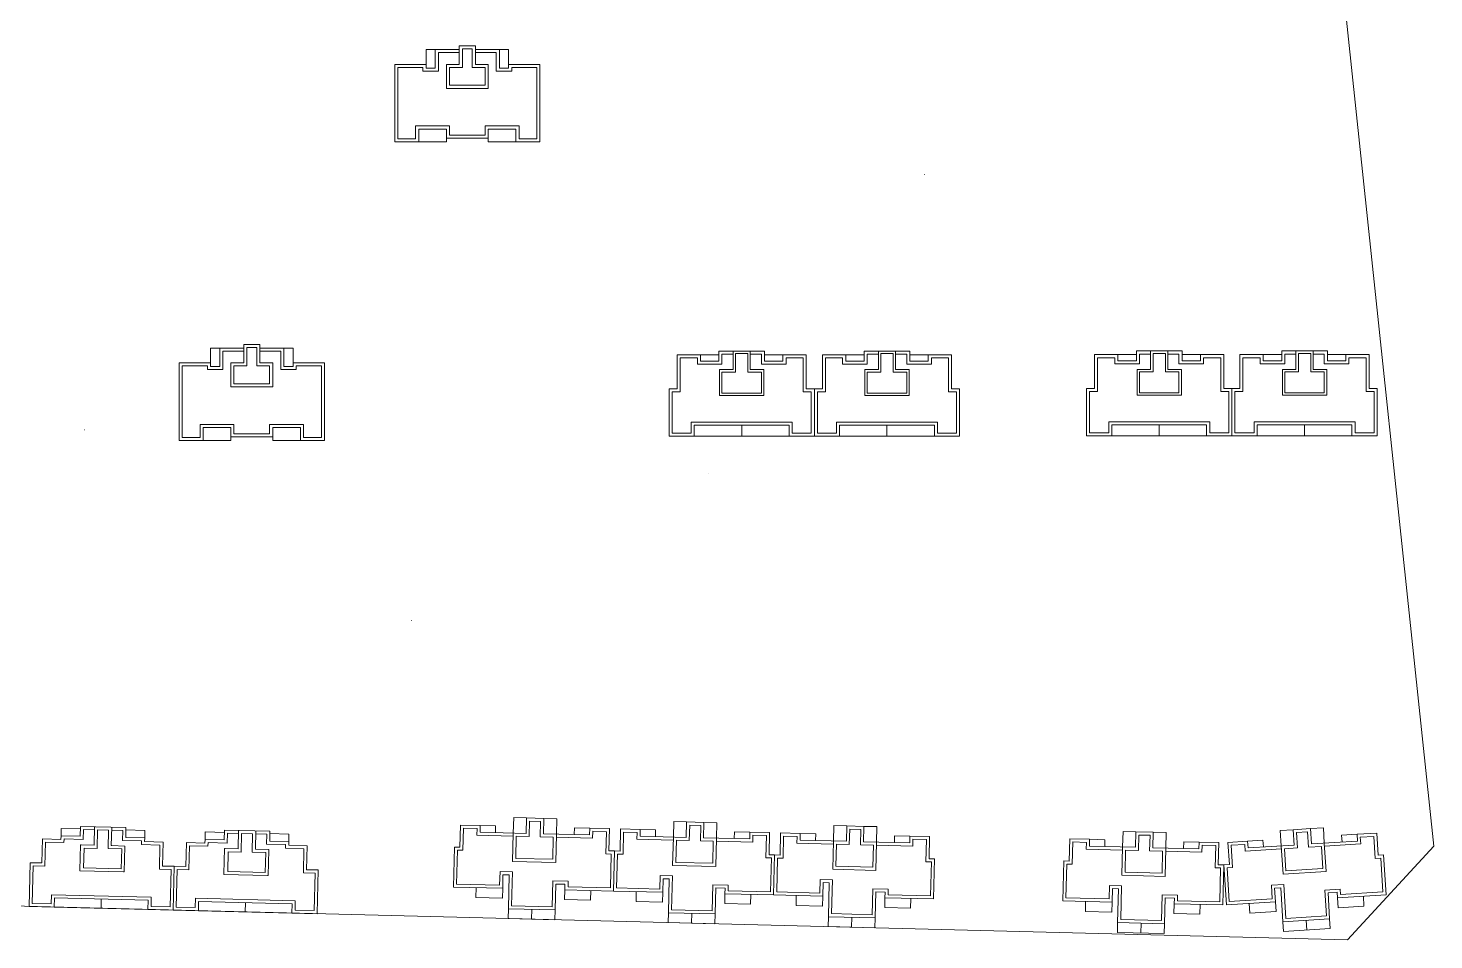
# Model space of a CAD drawing. Extents: x 208319 to 271319, y 1003 to 45500.
# Drawn here: x 214805 to 217545, y 3998 to 5774 of the extents above; entities that cross this region are included whole.
import ezdxf

# ---------------------------------------------------------------- set-up
doc = ezdxf.new("R2010")
doc.units = 0
doc.header["$LTSCALE"] = 1000
doc.header["$MEASUREMENT"] = 0
doc.layers.add('140', color=2, linetype='Continuous', lineweight=5)
doc.layers.add('DingDianTu', color=5, linetype='Continuous', lineweight=0)

# ---------------------------------------------------------------- blocks, each defined once
blk = doc.blocks.new('dafasfd')
at = {"layer": 'DingDianTu', "color": 7, "const_width": 100}
blk.add_lwpolyline([(36368038, 16363912), (36368954, 16361479), (36372042, 16362641), (36374261, 16356745), (36369114, 16354807), (36369537, 16353684), (36361113, 16350514), (36359352, 16355194), (36360288, 16355546), (36359830, 16356763), (36358894, 16356410), (36357556, 16359967)], close=True, dxfattribs=at)
for points in [[(36363546, 16362221), (36362876, 16363999), (36359039, 16362555), (36359708, 16360777)], [(36371734, 16355794), (36372686, 16353267), (36369878, 16352210), (36369350, 16353614)]]:
    blk.add_lwpolyline(points, dxfattribs=at)
at = {"layer": 'DingDianTu', "color": 7}
for points in [[(36369878, 16352210), (36361642, 16349110), (36361113, 16350514)], [(36368038, 16363912), (36371127, 16365074), (36372042, 16362641)]]:
    blk.add_lwpolyline(points, dxfattribs=at)
blk = doc.blocks.new('*E47')
at = {"layer": 'DingDianTu', "color": 7, "xscale": 0.001000002024510444, "yscale": 0.001000000163912773, "zscale": 0.001, "rotation": 339.3761177849276}
blk.add_blockref('dafasfd', (22613, -20413), dxfattribs=at)
blk = doc.blocks.new('*E46')
at = {"layer": 'DingDianTu', "color": 7, "xscale": 0.001000002024510444, "yscale": 0.001000000163912773, "zscale": 0.001, "rotation": 339.3761177849276}
blk.add_blockref('dafasfd', (22613, -20413), dxfattribs=at)
blk = doc.blocks.new('*E45')
at = {"layer": 'DingDianTu', "color": 7, "xscale": 0.001000002024510444, "yscale": 0.001000000163912773, "zscale": 0.001, "rotation": 339.3761177849276}
blk.add_blockref('dafasfd', (22613, -20413), dxfattribs=at)
blk = doc.blocks.new('*E44')
at = {"layer": 'DingDianTu', "color": 7, "xscale": 0.001000002024510444, "yscale": 0.001000000163912773, "zscale": 0.001, "rotation": 339.3761177849276}
blk.add_blockref('dafasfd', (22613, -20413), dxfattribs=at)

msp = doc.modelspace()

# ---------------------------------------------------------------- linework, layer by layer
at = {"layer": '140', "color": 7}
for p, q in [((217544.8, 4180.3), (217234.8, 7105.6)), ((215580.9, 5731.9), (215598.9, 5731.9)), ((215580.9, 5703.1), (215580.9, 5731.9)), ((215598.9, 5731.9), (215598.9, 5695.9)), ((215645.7, 5731.9), (215598.9, 5731.9)), ((215604.9, 5725.9), (215604.9, 5689.9)), ((215645.7, 5725.9), (215604.9, 5725.9)), ((215645.7, 5739.1), (215645.7, 5731.9)), ((215676.9, 5739.1), (215645.7, 5739.1)), ((215645.7, 5731.9), (215645.7, 5703.1)), ((215651.7, 5733.1), (215651.7, 5731.9)), ((215670.9, 5733.1), (215651.7, 5733.1)), ((215651.7, 5731.9), (215651.7, 5697.1)), ((215670.9, 5697.1), (215670.9, 5733.1)), ((215676.9, 5731.9), (215676.9, 5739.1)), ((215676.9, 5703.1), (215676.9, 5739.1)), ((215723.7, 5731.9), (215676.9, 5731.9)), ((215717.7, 5725.9), (215676.9, 5725.9)), ((215717.7, 5689.9), (215717.7, 5725.9)), ((215741.7, 5731.9), (215723.7, 5731.9)), ((215723.7, 5695.9), (215723.7, 5731.9)), ((215741.7, 5703.1), (215741.7, 5731.9)), ((215519.7, 5703.1), (215519.7, 5551.9)), ((215559.3, 5703.1), (215519.7, 5703.1)), ((215580.9, 5703.1), (215559.3, 5703.1)), ((215580.9, 5695.9), (215580.9, 5703.1)), ((215620.5, 5703.1), (215620.5, 5656.3)), ((215645.7, 5703.1), (215620.5, 5703.1)), ((215702.1, 5703.1), (215676.9, 5703.1)), ((215702.1, 5656.3), (215702.1, 5703.1)), ((215741.7, 5703.1), (215741.7, 5695.9)), ((215763.3, 5703.1), (215741.7, 5703.1)), ((215802.9, 5703.1), (215763.3, 5703.1)), ((215802.9, 5551.9), (215802.9, 5703.1)), ((215525.7, 5697.1), (215525.7, 5557.9)), ((215559.3, 5697.1), (215525.7, 5697.1)), ((215574.9, 5697.1), (215559.3, 5697.1)), ((215574.9, 5689.9), (215574.9, 5697.1)), ((215604.9, 5689.9), (215574.9, 5689.9)), ((215598.9, 5695.9), (215580.9, 5695.9)), ((215626.5, 5697.1), (215626.5, 5662.3)), ((215651.7, 5697.1), (215626.5, 5697.1)), ((215696.1, 5697.1), (215670.9, 5697.1)), ((215696.1, 5662.3), (215696.1, 5697.1)), ((215747.7, 5689.9), (215717.7, 5689.9)), ((215741.7, 5695.9), (215723.7, 5695.9)), ((215747.7, 5697.1), (215747.7, 5689.9)), ((215763.3, 5697.1), (215747.7, 5697.1)), ((215796.9, 5697.1), (215763.3, 5697.1)), ((215796.9, 5557.9), (215796.9, 5697.1)), ((215620.5, 5656.3), (215702.1, 5656.3)), ((215626.5, 5662.3), (215696.1, 5662.3)), ((215560.5, 5583.1), (215626.5, 5583.1)), ((215560.5, 5557.9), (215560.5, 5583.1)), ((215566.5, 5577.1), (215620.5, 5577.1)), ((215566.5, 5551.9), (215566.5, 5577.1)), ((215620.5, 5577.1), (215620.5, 5559.1)), ((215626.5, 5583.1), (215626.5, 5565.1)), ((215626.5, 5565.1), (215661.3, 5565.1)), ((215661.3, 5565.1), (215696.1, 5565.1)), ((215696.1, 5583.1), (215762.1, 5583.1)), ((215696.1, 5565.1), (215696.1, 5583.1)), ((215702.1, 5577.1), (215756.1, 5577.1)), ((215702.1, 5559.1), (215702.1, 5577.1)), ((215756.1, 5577.1), (215756.1, 5551.9)), ((215762.1, 5583.1), (215762.1, 5557.9)), ((215519.7, 5551.9), (215566.5, 5551.9)), ((215525.7, 5557.9), (215560.5, 5557.9)), ((215566.5, 5551.9), (215620.5, 5551.9)), ((215620.5, 5551.9), (215620.5, 5559.1)), ((215620.5, 5559.1), (215661.3, 5559.1)), ((215661.3, 5559.1), (215702.1, 5559.1)), ((215702.1, 5551.9), (215702.1, 5559.1)), ((215756.1, 5551.9), (215702.1, 5551.9)), ((215756.1, 5551.9), (215802.9, 5551.9)), ((215762.1, 5557.9), (215796.9, 5557.9)), ((215160.9, 5150.4), (215178.9, 5150.4)), ((215160.9, 5121.6), (215160.9, 5150.4)), ((215178.9, 5150.4), (215178.9, 5114.4)), ((215225.7, 5150.4), (215178.9, 5150.4)), ((215225.7, 5157.6), (215225.7, 5150.4)), ((215256.9, 5157.6), (215225.7, 5157.6)), ((215225.7, 5150.4), (215225.7, 5121.6)), ((215231.7, 5151.6), (215231.7, 5150.4)), ((215250.9, 5151.6), (215231.7, 5151.6)), ((215231.7, 5150.4), (215231.7, 5115.6)), ((215250.9, 5115.6), (215250.9, 5151.6)), ((215256.9, 5150.4), (215256.9, 5157.6)), ((215256.9, 5121.6), (215256.9, 5157.6)), ((215303.7, 5150.4), (215256.9, 5150.4)), ((215321.7, 5150.4), (215303.7, 5150.4)), ((215303.7, 5114.4), (215303.7, 5150.4)), ((215321.7, 5121.6), (215321.7, 5150.4)), ((215184.9, 5144.4), (215184.9, 5108.4)), ((215225.7, 5144.4), (215184.9, 5144.4)), ((215297.7, 5144.4), (215256.9, 5144.4)), ((215297.7, 5108.4), (215297.7, 5144.4)), ((216069.9, 5137.2), (216115.5, 5137.2)), ((216069.9, 5071.2), (216069.9, 5137.2)), ((216075.9, 5131.2), (216109.5, 5131.2)), ((216075.9, 5065.2), (216075.9, 5131.2)), ((216109.5, 5131.2), (216109.5, 5119.2)), ((216113.1, 5137.2), (216115.5, 5137.2)), ((216115.5, 5137.2), (216151.5, 5137.2)), ((216115.5, 5137.2), (216115.5, 5125.2)), ((216115.5, 5125.2), (216151.5, 5125.2)), ((216151.5, 5144.4), (216240.3, 5144.4)), ((216151.5, 5125.2), (216151.5, 5144.4)), ((216157.5, 5138.4), (216179.1, 5138.4)), ((216157.5, 5119.2), (216157.5, 5138.4)), ((216179.1, 5144.4), (216179.1, 5108.4)), ((216207.9, 5139.6), (216183.9, 5139.6)), ((216183.9, 5139.6), (216183.9, 5103.6)), ((216207.9, 5103.6), (216207.9, 5139.6)), ((216212.7, 5108.4), (216212.7, 5144.4)), ((216212.7, 5138.4), (216234.3, 5138.4)), ((216234.3, 5138.4), (216234.3, 5119.2)), ((216240.3, 5144.4), (216240.3, 5125.2)), ((216276.3, 5137.2), (216240.3, 5137.2)), ((216240.3, 5125.2), (216276.3, 5125.2)), ((216276.3, 5137.2), (216321.9, 5137.2)), ((216276.3, 5125.2), (216276.3, 5137.2)), ((216282.3, 5131.2), (216315.9, 5131.2)), ((216282.3, 5119.2), (216282.3, 5131.2)), ((216315.9, 5131.2), (216315.9, 5065.2)), ((216321.9, 5137.2), (216321.9, 5071.2)), ((216353.1, 5137.2), (216398.7, 5137.2)), ((216353.1, 5071.2), (216353.1, 5137.2)), ((216359.1, 5131.2), (216392.7, 5131.2)), ((216359.1, 5065.2), (216359.1, 5131.2)), ((216392.7, 5131.2), (216392.7, 5119.2)), ((216396.3, 5137.2), (216398.7, 5137.2)), ((216398.7, 5137.2), (216434.7, 5137.2)), ((216398.7, 5137.2), (216398.7, 5125.2)), ((216398.7, 5125.2), (216434.7, 5125.2)), ((216434.7, 5144.4), (216523.5, 5144.4)), ((216434.7, 5125.2), (216434.7, 5144.4)), ((216440.7, 5138.4), (216462.3, 5138.4)), ((216440.7, 5119.2), (216440.7, 5138.4)), ((216462.3, 5144.4), (216462.3, 5108.4)), ((216491.1, 5139.6), (216467.1, 5139.6)), ((216467.1, 5139.6), (216467.1, 5103.6)), ((216491.1, 5103.6), (216491.1, 5139.6)), ((216495.9, 5108.4), (216495.9, 5144.4)), ((216495.9, 5138.4), (216517.5, 5138.4)), ((216517.5, 5138.4), (216517.5, 5119.2)), ((216523.5, 5144.4), (216523.5, 5125.2)), ((216559.5, 5137.2), (216523.5, 5137.2)), ((216523.5, 5125.2), (216559.5, 5125.2)), ((216559.5, 5137.2), (216605.1, 5137.2)), ((216559.5, 5125.2), (216559.5, 5137.2)), ((216565.5, 5131.2), (216599.1, 5131.2)), ((216565.5, 5119.2), (216565.5, 5131.2)), ((216599.1, 5131.2), (216599.1, 5065.2)), ((216605.1, 5137.2), (216605.1, 5071.2)), ((216883.6, 5137.6), (216929.2, 5137.6)), ((216883.6, 5071.6), (216883.6, 5137.6)), ((216889.6, 5131.6), (216923.2, 5131.6)), ((216889.6, 5065.6), (216889.6, 5131.6)), ((216923.2, 5131.6), (216923.2, 5119.6)), ((216926.8, 5137.6), (216929.2, 5137.6)), ((216929.2, 5137.6), (216965.2, 5137.6)), ((216929.2, 5137.6), (216929.2, 5125.6)), ((216929.2, 5125.6), (216965.2, 5125.6)), ((216965.2, 5144.8), (217054, 5144.8)), ((216965.2, 5125.6), (216965.2, 5144.8)), ((216971.2, 5138.8), (216992.8, 5138.8)), ((216971.2, 5119.6), (216971.2, 5138.8)), ((216992.8, 5144.8), (216992.8, 5108.8)), ((217021.6, 5140), (216997.6, 5140)), ((216997.6, 5140), (216997.6, 5104)), ((217021.6, 5104), (217021.6, 5140)), ((217026.4, 5108.8), (217026.4, 5144.8)), ((217026.4, 5138.8), (217048, 5138.8)), ((217048, 5138.8), (217048, 5119.6)), ((217054, 5144.8), (217054, 5125.6)), ((217090, 5137.6), (217054, 5137.6)), ((217054, 5125.6), (217090, 5125.6)), ((217090, 5137.6), (217135.6, 5137.6)), ((217090, 5125.6), (217090, 5137.6)), ((217096, 5131.6), (217129.6, 5131.6)), ((217096, 5119.6), (217096, 5131.6)), ((217129.6, 5131.6), (217129.6, 5065.6)), ((217135.6, 5137.6), (217135.6, 5071.6)), ((217166.8, 5137.6), (217212.4, 5137.6)), ((217166.8, 5071.6), (217166.8, 5137.6)), ((217172.8, 5131.6), (217206.4, 5131.6)), ((217172.8, 5065.6), (217172.8, 5131.6)), ((217206.4, 5131.6), (217206.4, 5119.6)), ((217210, 5137.6), (217212.4, 5137.6)), ((217212.4, 5137.6), (217248.4, 5137.6)), ((217212.4, 5137.6), (217212.4, 5125.6)), ((217212.4, 5125.6), (217248.4, 5125.6)), ((217248.4, 5144.8), (217337.2, 5144.8)), ((217248.4, 5125.6), (217248.4, 5144.8)), ((217254.4, 5138.8), (217276, 5138.8)), ((217254.4, 5119.6), (217254.4, 5138.8)), ((217276, 5144.8), (217276, 5108.8)), ((217304.8, 5140), (217280.8, 5140)), ((217280.8, 5140), (217280.8, 5104)), ((217304.8, 5104), (217304.8, 5140)), ((217309.6, 5108.8), (217309.6, 5144.8)), ((217309.6, 5138.8), (217331.2, 5138.8)), ((217331.2, 5138.8), (217331.2, 5119.6)), ((217337.2, 5144.8), (217337.2, 5125.6)), ((217373.2, 5137.6), (217337.2, 5137.6)), ((217337.2, 5125.6), (217373.2, 5125.6)), ((217373.2, 5137.6), (217418.8, 5137.6)), ((217373.2, 5125.6), (217373.2, 5137.6)), ((217379.2, 5131.6), (217412.8, 5131.6)), ((217379.2, 5119.6), (217379.2, 5131.6)), ((217412.8, 5131.6), (217412.8, 5065.6)), ((217418.8, 5137.6), (217418.8, 5071.6)), ((215099.7, 5121.6), (215099.7, 4970.4)), ((215139.3, 5121.6), (215099.7, 5121.6)), ((215105.7, 5115.6), (215105.7, 4976.4)), ((215139.3, 5115.6), (215105.7, 5115.6)), ((215160.9, 5121.6), (215139.3, 5121.6)), ((215154.9, 5115.6), (215139.3, 5115.6)), ((215154.9, 5108.4), (215154.9, 5115.6)), ((215184.9, 5108.4), (215154.9, 5108.4)), ((215160.9, 5114.4), (215160.9, 5121.6)), ((215178.9, 5114.4), (215160.9, 5114.4)), ((215200.5, 5121.6), (215200.5, 5074.8)), ((215225.7, 5121.6), (215200.5, 5121.6)), ((215206.5, 5115.6), (215206.5, 5080.8)), ((215231.7, 5115.6), (215206.5, 5115.6)), ((215276.1, 5115.6), (215250.9, 5115.6)), ((215282.1, 5121.6), (215256.9, 5121.6)), ((215276.1, 5080.8), (215276.1, 5115.6)), ((215282.1, 5074.8), (215282.1, 5121.6)), ((215327.7, 5108.4), (215297.7, 5108.4)), ((215321.7, 5114.4), (215303.7, 5114.4)), ((215321.7, 5121.6), (215321.7, 5114.4)), ((215343.3, 5121.6), (215321.7, 5121.6)), ((215327.7, 5115.6), (215327.7, 5108.4)), ((215343.3, 5115.6), (215327.7, 5115.6)), ((215382.9, 5121.6), (215343.3, 5121.6)), ((215376.9, 5115.6), (215343.3, 5115.6)), ((215376.9, 4976.4), (215376.9, 5115.6)), ((215382.9, 4970.4), (215382.9, 5121.6)), ((216109.5, 5119.2), (216157.5, 5119.2)), ((216152.7, 5108.4), (216152.7, 5058)), ((216179.1, 5108.4), (216152.7, 5108.4)), ((216157.5, 5103.6), (216157.5, 5062.8)), ((216183.9, 5103.6), (216157.5, 5103.6)), ((216234.3, 5103.6), (216207.9, 5103.6)), ((216239.1, 5108.4), (216212.7, 5108.4)), ((216234.3, 5119.2), (216282.3, 5119.2)), ((216234.3, 5062.8), (216234.3, 5103.6)), ((216239.1, 5058), (216239.1, 5108.4)), ((216392.7, 5119.2), (216440.7, 5119.2)), ((216435.9, 5108.4), (216435.9, 5058)), ((216462.3, 5108.4), (216435.9, 5108.4)), ((216440.7, 5103.6), (216440.7, 5062.8)), ((216467.1, 5103.6), (216440.7, 5103.6)), ((216517.5, 5103.6), (216491.1, 5103.6)), ((216522.3, 5108.4), (216495.9, 5108.4)), ((216517.5, 5119.2), (216565.5, 5119.2)), ((216517.5, 5062.8), (216517.5, 5103.6)), ((216522.3, 5058), (216522.3, 5108.4)), ((216923.2, 5119.6), (216971.2, 5119.6)), ((216966.4, 5108.8), (216966.4, 5058.4)), ((216992.8, 5108.8), (216966.4, 5108.8)), ((216971.2, 5104), (216971.2, 5063.2)), ((216997.6, 5104), (216971.2, 5104)), ((217048, 5104), (217021.6, 5104)), ((217052.8, 5108.8), (217026.4, 5108.8)), ((217048, 5119.6), (217096, 5119.6)), ((217048, 5063.2), (217048, 5104)), ((217052.8, 5058.4), (217052.8, 5108.8)), ((217206.4, 5119.6), (217254.4, 5119.6)), ((217249.6, 5108.8), (217249.6, 5058.4)), ((217276, 5108.8), (217249.6, 5108.8)), ((217254.4, 5104), (217254.4, 5063.2)), ((217280.8, 5104), (217254.4, 5104)), ((217331.2, 5104), (217304.8, 5104)), ((217336, 5108.8), (217309.6, 5108.8)), ((217331.2, 5119.6), (217379.2, 5119.6)), ((217331.2, 5063.2), (217331.2, 5104)), ((217336, 5058.4), (217336, 5108.8)), ((215200.5, 5074.8), (215282.1, 5074.8)), ((215206.5, 5080.8), (215276.1, 5080.8)), ((216054.3, 5071.2), (216069.9, 5071.2)), ((216054.3, 4978.8), (216054.3, 5071.2)), ((216321.9, 5071.2), (216337.5, 5071.2)), ((216337.5, 5071.2), (216337.5, 4978.8)), ((216337.5, 5071.2), (216353.1, 5071.2)), ((216337.5, 4978.8), (216337.5, 5071.2)), ((216605.1, 5071.2), (216620.7, 5071.2)), ((216620.7, 5071.2), (216620.7, 4978.8)), ((216868, 5071.6), (216883.6, 5071.6)), ((216868, 4979.2), (216868, 5071.6)), ((217135.6, 5071.6), (217151.2, 5071.6)), ((217151.2, 5071.6), (217151.2, 4979.2)), ((217151.2, 5071.6), (217166.8, 5071.6)), ((217151.2, 4979.2), (217151.2, 5071.6)), ((217418.8, 5071.6), (217434.4, 5071.6)), ((217434.4, 5071.6), (217434.4, 4979.2)), ((216060.3, 5065.2), (216075.9, 5065.2)), ((216060.3, 4984.8), (216060.3, 5065.2)), ((216152.7, 5059.2), (216152.7, 5058)), ((216152.7, 5058), (216239.1, 5058)), ((216157.5, 5062.8), (216234.3, 5062.8)), ((216237.9, 5058), (216239.1, 5058)), ((216315.9, 5065.2), (216331.5, 5065.2)), ((216331.5, 5065.2), (216331.5, 4984.8)), ((216343.5, 5065.2), (216359.1, 5065.2)), ((216343.5, 4984.8), (216343.5, 5065.2)), ((216435.9, 5059.2), (216435.9, 5058)), ((216435.9, 5058), (216522.3, 5058)), ((216440.7, 5062.8), (216517.5, 5062.8)), ((216521.1, 5058), (216522.3, 5058)), ((216599.1, 5065.2), (216614.7, 5065.2)), ((216614.7, 5065.2), (216614.7, 4984.8)), ((216874, 5065.6), (216889.6, 5065.6)), ((216874, 4985.2), (216874, 5065.6)), ((216966.4, 5059.6), (216966.4, 5058.4)), ((216966.4, 5058.4), (217052.8, 5058.4)), ((216971.2, 5063.2), (217048, 5063.2)), ((217051.6, 5058.4), (217052.8, 5058.4)), ((217129.6, 5065.6), (217145.2, 5065.6)), ((217145.2, 5065.6), (217145.2, 4985.2)), ((217157.2, 5065.6), (217172.8, 5065.6)), ((217157.2, 4985.2), (217157.2, 5065.6)), ((217249.6, 5059.6), (217249.6, 5058.4)), ((217249.6, 5058.4), (217336, 5058.4)), ((217254.4, 5063.2), (217331.2, 5063.2)), ((217334.8, 5058.4), (217336, 5058.4)), ((217412.8, 5065.6), (217428.4, 5065.6)), ((217428.4, 5065.6), (217428.4, 4985.2)), ((215140.5, 5001.6), (215206.5, 5001.6)), ((215140.5, 4976.4), (215140.5, 5001.6)), ((215146.5, 4995.6), (215200.5, 4995.6)), ((215146.5, 4970.4), (215146.5, 4995.6)), ((215200.5, 4995.6), (215200.5, 4977.6)), ((215206.5, 5001.6), (215206.5, 4983.6)), ((215276.1, 5001.6), (215342.1, 5001.6)), ((215276.1, 4983.6), (215276.1, 5001.6)), ((215282.1, 4995.6), (215336.1, 4995.6)), ((215282.1, 4977.6), (215282.1, 4995.6)), ((215336.1, 4995.6), (215336.1, 4970.4)), ((215342.1, 5001.6), (215342.1, 4976.4)), ((216097.5, 5006.4), (216097.5, 4984.8)), ((216195.9, 5006.4), (216097.5, 5006.4)), ((216103.5, 5000.4), (216103.5, 4978.8)), ((216195.9, 5000.4), (216103.5, 5000.4)), ((216294.3, 5006.4), (216195.9, 5006.4)), ((216288.3, 5000.4), (216195.9, 5000.4)), ((216195.9, 5000.4), (216195.9, 4978.8)), ((216288.3, 4978.8), (216288.3, 5000.4)), ((216294.3, 4984.8), (216294.3, 5006.4)), ((216380.7, 5006.4), (216380.7, 4984.8)), ((216479.1, 5006.4), (216380.7, 5006.4)), ((216386.7, 5000.4), (216386.7, 4978.8)), ((216479.1, 5000.4), (216386.7, 5000.4)), ((216577.5, 5006.4), (216479.1, 5006.4)), ((216571.5, 5000.4), (216479.1, 5000.4)), ((216479.1, 5000.4), (216479.1, 4978.8)), ((216571.5, 4978.8), (216571.5, 5000.4)), ((216577.5, 4984.8), (216577.5, 5006.4)), ((216911.2, 5006.8), (216911.2, 4985.2)), ((217009.6, 5006.8), (216911.2, 5006.8)), ((216917.2, 5000.8), (216917.2, 4979.2)), ((217009.6, 5000.8), (216917.2, 5000.8)), ((217108, 5006.8), (217009.6, 5006.8)), ((217102, 5000.8), (217009.6, 5000.8)), ((217009.6, 5000.8), (217009.6, 4979.2)), ((217102, 4979.2), (217102, 5000.8)), ((217108, 4985.2), (217108, 5006.8)), ((217194.4, 5006.8), (217194.4, 4985.2)), ((217292.8, 5006.8), (217194.4, 5006.8)), ((217200.4, 5000.8), (217200.4, 4979.2)), ((217292.8, 5000.8), (217200.4, 5000.8)), ((217391.2, 5006.8), (217292.8, 5006.8)), ((217385.2, 5000.8), (217292.8, 5000.8)), ((217292.8, 5000.8), (217292.8, 4979.2)), ((217385.2, 4979.2), (217385.2, 5000.8)), ((217391.2, 4985.2), (217391.2, 5006.8)), ((215099.7, 4970.4), (215146.5, 4970.4)), ((215105.7, 4976.4), (215140.5, 4976.4)), ((215146.5, 4970.4), (215200.5, 4970.4)), ((215200.5, 4970.4), (215200.5, 4977.6)), ((215200.5, 4977.6), (215241.3, 4977.6)), ((215206.5, 4983.6), (215241.3, 4983.6)), ((215241.3, 4983.6), (215276.1, 4983.6)), ((215241.3, 4977.6), (215282.1, 4977.6)), ((215282.1, 4970.4), (215282.1, 4977.6)), ((215336.1, 4970.4), (215282.1, 4970.4)), ((215336.1, 4970.4), (215382.9, 4970.4)), ((215342.1, 4976.4), (215376.9, 4976.4)), ((216103.5, 4978.8), (216054.3, 4978.8)), ((216097.5, 4984.8), (216060.3, 4984.8)), ((216195.9, 4978.8), (216103.5, 4978.8)), ((216195.9, 4978.8), (216288.3, 4978.8)), ((216337.5, 4978.8), (216288.3, 4978.8)), ((216331.5, 4984.8), (216294.3, 4984.8)), ((216386.7, 4978.8), (216337.5, 4978.8)), ((216380.7, 4984.8), (216343.5, 4984.8)), ((216479.1, 4978.8), (216386.7, 4978.8)), ((216479.1, 4978.8), (216571.5, 4978.8)), ((216620.7, 4978.8), (216571.5, 4978.8)), ((216614.7, 4984.8), (216577.5, 4984.8)), ((216917.2, 4979.2), (216868, 4979.2)), ((216911.2, 4985.2), (216874, 4985.2)), ((217009.6, 4979.2), (216917.2, 4979.2)), ((217009.6, 4979.2), (217102, 4979.2)), ((217151.2, 4979.2), (217102, 4979.2)), ((217145.2, 4985.2), (217108, 4985.2)), ((217200.4, 4979.2), (217151.2, 4979.2)), ((217194.4, 4985.2), (217157.2, 4985.2)), ((217292.8, 4979.2), (217200.4, 4979.2)), ((217292.8, 4979.2), (217385.2, 4979.2)), ((217434.4, 4979.2), (217385.2, 4979.2)), ((217428.4, 4985.2), (217391.2, 4985.2)), ((214907.2, 4218.8), (214906.7, 4199.6)), ((214996, 4216.5), (214907.2, 4218.8)), ((215647, 4178.3), (215648, 4221.4)), ((215648, 4221.4), (215686.4, 4220.5)), ((215686.4, 4220.5), (215686.1, 4207.3)), ((215686.4, 4220.5), (215716.4, 4219.7)), ((215716.4, 4219.7), (215716.1, 4206.6)), ((215750.9, 4205.7), (215751.6, 4235.7)), ((215751.6, 4235.7), (215776.8, 4235.1)), ((215776.1, 4205.1), (215776.8, 4235.1)), ((215776.8, 4235.1), (215810.4, 4234.2)), ((215782.6, 4228.9), (215781.9, 4198.9)), ((215804.2, 4228.4), (215782.6, 4228.9)), ((215803.5, 4198.4), (215804.2, 4228.4)), ((215810.4, 4234.2), (215809.6, 4204.2)), ((215810.4, 4234.2), (215835.6, 4233.6)), ((215835.6, 4233.6), (215834.8, 4203.6)), ((216062.8, 4198), (216063.5, 4228)), ((216063.5, 4228), (216088.7, 4227.3)), ((216088, 4197.3), (216088.7, 4227.3)), ((216088.7, 4227.3), (216122.3, 4226.5)), ((216094.6, 4221.2), (216093.8, 4191.2)), ((216116.1, 4220.7), (216094.6, 4221.2)), ((216115.4, 4190.7), (216116.1, 4220.7)), ((216122.3, 4226.5), (216121.6, 4196.5)), ((216122.3, 4226.5), (216147.5, 4225.9)), ((216147.5, 4225.9), (216146.7, 4195.9)), ((216374.7, 4190.2), (216375.4, 4220.2)), ((216375.4, 4220.2), (216400.6, 4219.6)), ((216399.9, 4189.6), (216400.6, 4219.6)), ((216400.6, 4219.6), (216434.2, 4218.8)), ((216434.2, 4218.8), (216433.5, 4188.8)), ((216434.2, 4218.8), (216459.4, 4218.2)), ((214833.3, 4194.2), (214832.2, 4147.4)), ((214869.3, 4193.3), (214833.3, 4194.2)), ((214869.5, 4200.5), (214869.3, 4193.3)), ((214869.5, 4200.5), (214869.9, 4214.9)), ((214906.7, 4199.6), (214869.5, 4200.5)), ((214869.9, 4214.9), (214907.1, 4214)), ((214875.4, 4194.3), (214875.2, 4187.1)), ((214912.6, 4193.4), (214875.4, 4194.3)), ((214913, 4212.6), (214912.6, 4193.4)), ((214934.6, 4212), (214913, 4212.6)), ((214934.8, 4218.1), (214933.9, 4183.3)), ((214940.6, 4211.9), (214939.7, 4175.9)), ((214962.2, 4211.3), (214940.6, 4211.9)), ((214961.3, 4175.4), (214962.2, 4211.3)), ((214967.5, 4181.2), (214968.4, 4217.2)), ((214989.8, 4210.6), (214968.2, 4211.2)), ((214989.3, 4191.5), (214989.8, 4210.6)), ((215026.5, 4190.5), (214989.3, 4191.5)), ((214995.5, 4197.3), (214996, 4216.5)), ((215032.7, 4196.4), (214995.5, 4197.3)), ((215033, 4210.8), (214995.8, 4211.7)), ((215032.5, 4189.2), (215032.7, 4196.4)), ((215032.7, 4196.4), (215033, 4210.8)), ((215150.2, 4193.4), (215150, 4186.2)), ((215150.2, 4193.4), (215150.6, 4207.8)), ((215187.4, 4192.4), (215150.2, 4193.4)), ((215150.6, 4207.8), (215187.8, 4206.8)), ((215187.9, 4211.6), (215187.4, 4192.4)), ((215276.7, 4209.4), (215187.9, 4211.6)), ((215193.8, 4205.5), (215193.3, 4186.3)), ((215215.3, 4204.9), (215193.8, 4205.5)), ((215215.5, 4210.9), (215214.6, 4176.1)), ((215221.4, 4204.8), (215220.4, 4168.8)), ((215242.9, 4204.2), (215221.4, 4204.8)), ((215242, 4168.2), (215242.9, 4204.2)), ((215248.2, 4174.1), (215249.1, 4210.1)), ((215270.5, 4203.5), (215248.9, 4204.1)), ((215270, 4184.3), (215270.5, 4203.5)), ((215276.2, 4190.2), (215276.7, 4209.4)), ((215313.7, 4203.6), (215276.6, 4204.6)), ((215313.4, 4189.2), (215313.7, 4203.6)), ((215652.8, 4172.1), (215653.9, 4215.3)), ((215653.9, 4215.3), (215680.3, 4214.6)), ((215680.3, 4214.6), (215679.9, 4201.4)), ((215679.9, 4201.4), (215750.7, 4199.7)), ((215686.1, 4207.3), (215776.1, 4205.1)), ((215750.9, 4205.7), (215749.5, 4150.5)), ((215756.7, 4199.5), (215755.6, 4156.4)), ((215781.9, 4198.9), (215756.7, 4199.5)), ((215828.7, 4197.8), (215803.5, 4198.4)), ((215809.6, 4204.2), (215899.6, 4202)), ((215827.6, 4154.6), (215828.7, 4197.8)), ((215833.5, 4148.4), (215834.8, 4203.6)), ((215834.7, 4197.6), (215905.5, 4195.9)), ((215869.6, 4202.7), (215870, 4215.9)), ((215870, 4215.9), (215899.9, 4215.2)), ((215899.6, 4202), (215899.9, 4215.2)), ((215899.9, 4215.2), (215938.3, 4214.3)), ((215905.5, 4195.9), (215905.8, 4209.1)), ((215905.8, 4209.1), (215932.2, 4208.4)), ((215932.2, 4208.4), (215931.1, 4165.2)), ((215938.3, 4214.3), (215937.3, 4171.1)), ((215958.9, 4170.5), (215959.9, 4213.7)), ((215959.9, 4213.7), (215998.3, 4212.8)), ((215964.7, 4164.4), (215965.8, 4207.6)), ((215965.8, 4207.6), (215992.2, 4206.9)), ((215992.2, 4206.9), (215991.8, 4193.7)), ((215991.8, 4193.7), (216062.6, 4192)), ((215998.3, 4212.8), (215998, 4199.6)), ((215998, 4199.6), (216088, 4197.3)), ((215998.3, 4212.8), (216028.3, 4212)), ((216028.3, 4212), (216028, 4198.8)), ((216062.8, 4198), (216061.4, 4142.8)), ((216068.6, 4191.8), (216067.5, 4148.6)), ((216093.8, 4191.2), (216068.6, 4191.8)), ((216121.6, 4196.5), (216211.5, 4194.3)), ((216145.4, 4140.7), (216146.7, 4195.9)), ((216181.5, 4195), (216181.9, 4208.2)), ((216181.9, 4208.2), (216211.9, 4207.5)), ((216211.5, 4194.3), (216211.9, 4207.5)), ((216211.9, 4207.5), (216250.2, 4206.5)), ((216217.4, 4188.1), (216217.7, 4201.3)), ((216217.7, 4201.3), (216244.1, 4200.7)), ((216244.1, 4200.7), (216243, 4157.5)), ((216250.2, 4206.5), (216249.2, 4163.3)), ((216270.8, 4162.8), (216271.8, 4206)), ((216271.8, 4206), (216310.2, 4205)), ((216276.6, 4156.7), (216277.7, 4199.8)), ((216277.7, 4199.8), (216304.1, 4199.2)), ((216304.1, 4199.2), (216303.7, 4186)), ((216310.2, 4205), (216309.9, 4191.8)), ((216309.9, 4191.8), (216399.9, 4189.6)), ((216310.2, 4205), (216340.2, 4204.3)), ((216340.2, 4204.3), (216339.9, 4191.1)), ((216406.5, 4213.5), (216405.7, 4183.5)), ((216428.1, 4212.9), (216406.5, 4213.5)), ((216427.3, 4182.9), (216428.1, 4212.9)), ((216459.4, 4218.2), (216458.6, 4188.2)), ((216493.4, 4187.3), (216493.8, 4200.5)), ((216493.8, 4200.5), (216523.8, 4199.8)), ((216523.4, 4186.6), (216523.8, 4199.8)), ((216523.8, 4199.8), (216562.1, 4198.8)), ((216529.3, 4180.4), (216529.6, 4193.6)), ((216529.6, 4193.6), (216556, 4193)), ((216556, 4193), (216554.9, 4149.8)), ((216562.1, 4198.8), (216561.1, 4155.6)), ((216834.4, 4151.2), (216835.4, 4194.4)), ((216835.4, 4194.4), (216873.8, 4193.5)), ((216873.8, 4193.5), (216873.5, 4180.3)), ((216873.8, 4193.5), (216903.8, 4192.7)), ((216903.8, 4192.7), (216903.5, 4179.5)), ((216938.3, 4178.7), (216939, 4208.6)), ((216939, 4208.6), (216964.2, 4208)), ((216963.5, 4178), (216964.2, 4208)), ((216964.2, 4208), (216997.8, 4207.2)), ((216970.1, 4201.9), (216969.3, 4171.9)), ((216991.7, 4201.3), (216970.1, 4201.9)), ((216990.9, 4171.3), (216991.7, 4201.3)), ((216997.8, 4207.2), (216997.1, 4177.2)), ((216997.8, 4207.2), (217023, 4206.6)), ((217023, 4206.6), (217022.3, 4176.6)), ((217181.9, 4189.9), (217211.8, 4191.8)), ((217211.8, 4191.8), (217212.7, 4178.6)), ((217245.5, 4210.8), (217270.7, 4212.3)), ((217247.4, 4180.8), (217245.5, 4210.8)), ((217270.7, 4212.3), (217304.2, 4214.4)), ((217272.5, 4182.4), (217270.7, 4212.3)), ((217298.6, 4208.1), (217277, 4206.7)), ((217277, 4206.7), (217278.9, 4176.8)), ((217300.5, 4178.1), (217298.6, 4208.1)), ((217304.2, 4214.4), (217329.4, 4216)), ((217304.2, 4214.4), (217306.1, 4184.5)), ((217329.4, 4216), (217331.2, 4186.1)), ((217365.1, 4201.4), (217395.1, 4203.3)), ((217366, 4188.2), (217365.1, 4201.4)), ((217395.1, 4203.3), (217433.4, 4205.7)), ((217395.9, 4190.1), (217395.1, 4203.3)), ((217401.4, 4197.7), (217427.8, 4199.3)), ((217402.3, 4184.5), (217401.4, 4197.7)), ((217427.8, 4199.3), (217430.5, 4156.2)), ((217433.4, 4205.7), (217436.1, 4162.6)), ((214839.2, 4188.1), (214838, 4141.3)), ((214875.2, 4187.1), (214839.2, 4188.1)), ((214907.5, 4182.7), (214906.2, 4133.5)), ((214908.7, 4182.7), (214907.5, 4182.7)), ((214933.9, 4182.1), (214908.7, 4182.7)), ((214914.5, 4176.5), (214913.6, 4138.2)), ((214939.7, 4175.9), (214914.5, 4176.5)), ((214933.9, 4183.3), (214933.9, 4182.1)), ((214987.7, 4174.7), (214961.3, 4175.4)), ((214968.7, 4181.2), (214967.5, 4181.2)), ((214993.9, 4180.5), (214968.7, 4181.2)), ((214986.7, 4136.3), (214987.7, 4174.7)), ((214992.6, 4130.2), (214993.8, 4179.3)), ((214993.8, 4179.3), (214993.9, 4180.5)), ((215026.3, 4183.3), (215026.5, 4190.5)), ((215062.3, 4182.4), (215026.3, 4183.3)), ((215068.5, 4188.2), (215032.5, 4189.2)), ((215061.1, 4135.6), (215062.3, 4182.4)), ((215067.3, 4141.5), (215068.5, 4188.2)), ((215114.1, 4187.1), (215112.9, 4140.3)), ((215150, 4186.2), (215114.1, 4187.1)), ((215119.9, 4180.9), (215118.7, 4134.2)), ((215155.9, 4180), (215119.9, 4180.9)), ((215156.1, 4187.2), (215155.9, 4180)), ((215193.3, 4186.3), (215156.1, 4187.2)), ((215188.2, 4175.6), (215186.9, 4126.4)), ((215189.4, 4175.6), (215188.2, 4175.6)), ((215214.6, 4174.9), (215189.4, 4175.6)), ((215195.2, 4169.4), (215194.3, 4131.1)), ((215220.4, 4168.8), (215195.2, 4169.4)), ((215214.6, 4176.1), (215214.6, 4174.9)), ((215268.4, 4167.6), (215242, 4168.2)), ((215249.4, 4174.1), (215248.2, 4174.1)), ((215274.6, 4173.4), (215249.4, 4174.1)), ((215267.4, 4129.2), (215268.4, 4167.6)), ((215307.2, 4183.4), (215270, 4184.3)), ((215273.3, 4123), (215274.5, 4172.2)), ((215274.5, 4172.2), (215274.6, 4173.4)), ((215313.4, 4189.2), (215276.2, 4190.2)), ((215307, 4176.2), (215307.2, 4183.4)), ((215343, 4175.3), (215307, 4176.2)), ((215313.2, 4182), (215313.4, 4189.2)), ((215349.2, 4181.1), (215313.2, 4182)), ((215341.8, 4128.5), (215343, 4175.3)), ((215348, 4134.3), (215349.2, 4181.1)), ((215634.2, 4100.5), (215636.2, 4178.5)), ((215636.2, 4178.5), (215647, 4178.3)), ((215640.4, 4106.4), (215642, 4172.4)), ((215642, 4172.4), (215652.8, 4172.1)), ((215931.1, 4165.2), (215941.9, 4164.9)), ((215937.3, 4171.1), (215948.1, 4170.8)), ((215941.9, 4164.9), (215940.3, 4099)), ((215948.1, 4170.8), (215946.1, 4092.8)), ((215946.1, 4092.8), (215948.1, 4170.8)), ((215948.1, 4170.8), (215958.9, 4170.5)), ((215952.3, 4098.7), (215953.9, 4164.7)), ((215953.9, 4164.7), (215964.7, 4164.4)), ((216140.6, 4190), (216115.4, 4190.7)), ((216139.5, 4146.8), (216140.6, 4190)), ((216146.6, 4189.9), (216217.4, 4188.1)), ((216303.7, 4186), (216374.5, 4184.2)), ((216374.7, 4190.2), (216373.3, 4135.1)), ((216380.5, 4184.1), (216379.5, 4140.9)), ((216405.7, 4183.5), (216380.5, 4184.1)), ((216452.5, 4182.3), (216427.3, 4182.9)), ((216433.5, 4188.8), (216523.4, 4186.6)), ((216451.4, 4139.1), (216452.5, 4182.3)), ((216457.3, 4133), (216458.6, 4188.2)), ((216458.5, 4182.2), (216529.3, 4180.4)), ((216840.2, 4145.1), (216841.3, 4188.3)), ((216841.3, 4188.3), (216867.7, 4187.6)), ((216867.7, 4187.6), (216867.4, 4174.4)), ((216867.4, 4174.4), (216938.1, 4172.7)), ((216873.5, 4180.3), (216963.5, 4178)), ((216938.3, 4178.7), (216936.9, 4123.5)), ((216944.1, 4172.5), (216943.1, 4129.3)), ((216969.3, 4171.9), (216944.1, 4172.5)), ((217016.1, 4170.7), (216990.9, 4171.3)), ((216997.1, 4177.2), (217087, 4175)), ((217015, 4127.5), (217016.1, 4170.7)), ((217020.9, 4121.4), (217022.3, 4176.6)), ((217022.1, 4170.6), (217092.9, 4168.8)), ((217057.1, 4175.7), (217057.4, 4188.9)), ((217057.4, 4188.9), (217087.4, 4188.2)), ((217087, 4175), (217087.4, 4188.2)), ((217087.4, 4188.2), (217125.8, 4187.2)), ((217092.9, 4168.8), (217093.2, 4182)), ((217093.2, 4182), (217119.6, 4181.4)), ((217119.6, 4181.4), (217118.5, 4138.2)), ((217125.8, 4187.2), (217124.7, 4144)), ((217143.6, 4187.6), (217181.9, 4189.9)), ((217146.3, 4144.4), (217143.6, 4187.6)), ((217149.9, 4181.9), (217176.3, 4183.6)), ((217152.6, 4138.8), (217149.9, 4181.9)), ((217176.3, 4183.6), (217177.1, 4170.4)), ((217177.1, 4170.4), (217247.8, 4174.8)), ((217181.9, 4189.9), (217182.7, 4176.8)), ((217182.7, 4176.8), (217272.5, 4182.4)), ((217247.4, 4180.8), (217250.8, 4125.7)), ((217278.9, 4176.8), (217253.8, 4175.2)), ((217253.8, 4175.2), (217256.5, 4132.1)), ((217325.6, 4179.7), (217300.5, 4178.1)), ((217306.1, 4184.5), (217395.9, 4190.1)), ((217328.3, 4136.6), (217325.6, 4179.7)), ((217334.7, 4131), (217331.2, 4186.1)), ((217331.6, 4180.1), (217402.3, 4184.5)), ((217376.2, 3997.6), (217544.8, 4180.3)), ((214809.4, 4148), (214807.2, 4062.8)), ((214832.2, 4147.4), (214809.4, 4148)), ((214815.2, 4141.9), (214813.4, 4068.7)), ((214838, 4141.3), (214815.2, 4141.9)), ((214913.6, 4138.2), (214986.7, 4136.3)), ((215090.1, 4140.9), (215067.3, 4141.5)), ((215087.9, 4055.7), (215090.1, 4140.9)), ((215090.1, 4140.9), (215087.9, 4055.7)), ((215112.9, 4140.3), (215090.1, 4140.9)), ((215749.5, 4150.5), (215833.5, 4148.4)), ((215755.6, 4156.4), (215827.6, 4154.6)), ((216061.4, 4142.8), (216145.4, 4140.7)), ((216067.5, 4148.6), (216139.5, 4146.8)), ((216243, 4157.5), (216253.8, 4157.2)), ((216249.2, 4163.3), (216260, 4163.1)), ((216253.8, 4157.2), (216252.2, 4091.2)), ((216260, 4163.1), (216258, 4085.1)), ((216258, 4085.1), (216260, 4163.1)), ((216260, 4163.1), (216270.8, 4162.8)), ((216264.2, 4090.9), (216265.8, 4156.9)), ((216265.8, 4156.9), (216276.6, 4156.7)), ((216379.5, 4140.9), (216451.4, 4139.1)), ((216554.9, 4149.8), (216565.7, 4149.5)), ((216561.1, 4155.6), (216571.9, 4155.3)), ((216565.7, 4149.5), (216564.1, 4083.5)), ((216571.9, 4155.3), (216569.9, 4077.4)), ((216821.7, 4073.5), (216823.6, 4151.5)), ((216823.6, 4151.5), (216834.4, 4151.2)), ((216827.8, 4079.4), (216829.4, 4145.3)), ((216829.4, 4145.3), (216840.2, 4145.1)), ((217118.5, 4138.2), (217129.3, 4137.9)), ((217124.7, 4144), (217135.5, 4143.8)), ((217129.3, 4137.9), (217127.7, 4071.9)), ((217135.5, 4143.8), (217133.6, 4065.8)), ((217135.5, 4143.8), (217146.3, 4144.4)), ((217140.4, 4065.9), (217135.5, 4143.8)), ((217141.9, 4138.1), (217152.6, 4138.8)), ((217146, 4072.3), (217141.9, 4138.1)), ((217256.5, 4132.1), (217328.3, 4136.6)), ((217430.5, 4156.2), (217441.3, 4156.9)), ((217436.1, 4162.6), (217446.9, 4163.2)), ((217441.3, 4156.9), (217445.4, 4091)), ((217446.9, 4163.2), (217451.8, 4085.4)), ((211911.3, 4136.3), (217376.2, 3997.6)), ((214906.2, 4133.5), (214906.2, 4132.3)), ((214906.2, 4132.3), (214991.4, 4130.2)), ((214991.4, 4130.2), (214992.6, 4130.2)), ((215083.9, 4135), (215061.1, 4135.6)), ((215082.1, 4061.9), (215083.9, 4135)), ((215095.9, 4134.7), (215094.1, 4061.6)), ((215118.7, 4134.2), (215095.9, 4134.7)), ((215186.9, 4126.4), (215186.9, 4125.2)), ((215186.9, 4125.2), (215272.1, 4123.1)), ((215194.3, 4131.1), (215267.4, 4129.2)), ((215272.1, 4123.1), (215273.3, 4123)), ((215364.6, 4127.9), (215341.8, 4128.5)), ((215370.8, 4133.8), (215348, 4134.3)), ((215362.8, 4054.7), (215364.6, 4127.9)), ((215368.6, 4048.6), (215370.8, 4133.8)), ((215725, 4130.7), (215724.3, 4104.3)), ((215749, 4130.1), (215725, 4130.7)), ((215730.8, 4124.6), (215730.2, 4098.2)), ((215742.8, 4124.3), (215730.8, 4124.6)), ((215741.2, 4058.3), (215742.8, 4124.3)), ((215747.4, 4064.1), (215749, 4130.1)), ((215827.8, 4112.6), (215826.5, 4062.2)), ((215857.8, 4111.8), (215827.8, 4112.6)), ((215857.5, 4101), (215857.8, 4111.8)), ((216036.9, 4123), (216036.3, 4096.6)), ((216060.9, 4122.4), (216036.9, 4123)), ((216042.8, 4116.8), (216042.1, 4090.4)), ((216054.8, 4116.5), (216042.8, 4116.8)), ((216053.1, 4050.6), (216054.8, 4116.5)), ((216059.3, 4056.4), (216060.9, 4122.4)), ((216348.8, 4115.3), (216348.2, 4088.9)), ((216372.8, 4114.7), (216348.8, 4115.3)), ((216371.2, 4048.7), (216372.8, 4114.7)), ((216373.3, 4135.1), (216457.3, 4133)), ((216936.9, 4123.5), (217020.9, 4121.4)), ((216943.1, 4129.3), (217015, 4127.5)), ((217250.8, 4125.7), (217334.7, 4131)), ((214850.5, 4067.7), (214851, 4085.7)), ((214851, 4085.7), (215045.3, 4080.8)), ((215730.2, 4098.2), (215634.2, 4100.5)), ((215724.3, 4104.3), (215640.4, 4106.4)), ((215678.6, 4099.4), (215678.1, 4080.3)), ((215729.7, 4079), (215730.2, 4098.2)), ((215833.6, 4106.4), (215832.4, 4056)), ((215851.6, 4106), (215833.6, 4106.4)), ((215850.9, 4076), (215851.4, 4095.2)), ((215851.4, 4095.2), (215851.6, 4106)), ((215946.1, 4092.8), (215851.4, 4095.2)), ((215940.3, 4099), (215857.5, 4101)), ((215901.7, 4093.9), (215901.3, 4074.7)), ((216042.1, 4090.4), (215946.1, 4092.8)), ((216036.3, 4096.6), (215952.3, 4098.7)), ((215990.5, 4091.7), (215990, 4072.5)), ((216041.6, 4071.3), (216042.1, 4090.4)), ((216139.7, 4104.8), (216138.4, 4054.4)), ((216169.7, 4104.1), (216139.7, 4104.8)), ((216145.5, 4098.7), (216144.3, 4048.3)), ((216163.5, 4098.2), (216145.5, 4098.7)), ((216162.8, 4068.2), (216163.3, 4087.4)), ((216163.3, 4087.4), (216163.5, 4098.2)), ((216258, 4085.1), (216163.3, 4087.4)), ((216169.4, 4093.3), (216169.7, 4104.1)), ((216252.2, 4091.2), (216169.4, 4093.3)), ((216213.6, 4086.2), (216213.2, 4067)), ((216354, 4082.7), (216258, 4085.1)), ((216348.2, 4088.9), (216264.2, 4090.9)), ((216302.4, 4084), (216301.9, 4064.8)), ((216353.5, 4063.5), (216354, 4082.7)), ((216354.7, 4109.1), (216354, 4082.7)), ((216366.7, 4108.8), (216354.7, 4109.1)), ((216365, 4042.8), (216366.7, 4108.8)), ((216451.6, 4097.1), (216450.3, 4046.7)), ((216481.6, 4096.4), (216451.6, 4097.1)), ((216457.4, 4091), (216456.2, 4040.6)), ((216475.4, 4090.5), (216457.4, 4091)), ((216475.2, 4079.7), (216475.4, 4090.5)), ((216481.3, 4085.6), (216481.6, 4096.4)), ((216564.1, 4083.5), (216481.3, 4085.6)), ((216912.4, 4103.7), (216911.8, 4077.3)), ((216936.4, 4103.1), (216912.4, 4103.7)), ((216918.3, 4097.5), (216917.6, 4071.1)), ((216930.3, 4097.2), (216918.3, 4097.5)), ((216928.6, 4031.2), (216930.3, 4097.2)), ((216934.8, 4037.1), (216936.4, 4103.1)), ((217015.2, 4085.5), (217014, 4035.1)), ((217045.2, 4084.8), (217015.2, 4085.5)), ((217044.9, 4074), (217045.2, 4084.8)), ((217252.1, 4105.4), (217228.2, 4103.9)), ((217228.2, 4103.9), (217229.8, 4077.5)), ((217246.5, 4099), (217234.5, 4098.3)), ((217234.5, 4098.3), (217236.2, 4071.9)), ((217250.6, 4033.1), (217246.5, 4099)), ((217256.2, 4039.5), (217252.1, 4105.4)), ((217362.1, 4096.6), (217332.1, 4094.7)), ((217332.1, 4094.7), (217335.3, 4044.4)), ((217356.5, 4090.3), (217338.5, 4089.1)), ((217338.5, 4089.1), (217341.6, 4038.8)), ((217357.1, 4079.5), (217356.5, 4090.3)), ((217451.8, 4085.4), (217357.1, 4079.5)), ((217362.7, 4085.8), (217362.1, 4096.6)), ((217445.4, 4091), (217362.7, 4085.8)), ((217407.4, 4082.6), (217408.6, 4063.5)), ((214807.2, 4062.8), (214856.4, 4061.6)), ((214813.4, 4068.7), (214850.5, 4067.7)), ((214856.4, 4061.6), (214856.8, 4079.6)), ((214856.4, 4061.6), (215038.7, 4057)), ((214856.8, 4079.6), (215039.2, 4075)), ((214948, 4077.3), (214947.6, 4059.3)), ((215039.2, 4075), (215038.7, 4057)), ((215038.7, 4057), (215087.9, 4055.7)), ((215045.3, 4080.8), (215044.9, 4062.8)), ((215044.9, 4062.8), (215082.1, 4061.9)), ((215087.9, 4055.7), (215137.1, 4054.5)), ((215094.1, 4061.6), (215131.2, 4060.6)), ((215131.2, 4060.6), (215131.7, 4078.6)), ((215131.7, 4078.6), (215326.1, 4073.7)), ((215137.1, 4054.5), (215137.6, 4072.5)), ((215137.1, 4054.5), (215319.4, 4049.8)), ((215137.6, 4072.5), (215319.9, 4067.8)), ((215228.7, 4070.1), (215228.3, 4052.2)), ((215319.9, 4067.8), (215319.4, 4049.8)), ((215326.1, 4073.7), (215325.6, 4055.7)), ((215325.6, 4055.7), (215362.8, 4054.7)), ((215678.1, 4080.3), (215729.7, 4079)), ((215740.7, 4039.1), (215741.2, 4058.3)), ((215832.4, 4056), (215741.2, 4058.3)), ((215826.5, 4062.2), (215747.4, 4064.1)), ((215786.8, 4057.2), (215786.3, 4038)), ((215832.4, 4056), (215831.9, 4036.8)), ((215901.3, 4074.7), (215850.9, 4076)), ((215990, 4072.5), (216041.6, 4071.3)), ((216138.4, 4054.4), (216059.3, 4056.4)), ((216213.2, 4067), (216162.8, 4068.2)), ((216301.9, 4064.8), (216353.5, 4063.5)), ((216474.7, 4060.5), (216475.2, 4079.7)), ((216525.1, 4059.3), (216474.7, 4060.5)), ((216569.9, 4077.4), (216475.2, 4079.7)), ((216525.6, 4078.5), (216525.1, 4059.3)), ((216917.6, 4071.1), (216821.7, 4073.5)), ((216911.8, 4077.3), (216827.8, 4079.4)), ((216866, 4072.4), (216865.6, 4053.2)), ((216917.1, 4051.9), (216917.6, 4071.1)), ((217021.1, 4079.4), (217019.8, 4029)), ((217039.1, 4078.9), (217021.1, 4079.4)), ((217038.3, 4048.9), (217038.8, 4068.1)), ((217038.8, 4068.1), (217039.1, 4078.9)), ((217133.6, 4065.8), (217038.8, 4068.1)), ((217127.7, 4071.9), (217044.9, 4074)), ((217089.2, 4066.9), (217088.7, 4047.7)), ((217236.2, 4071.9), (217140.4, 4065.9)), ((217229.8, 4077.5), (217146, 4072.3)), ((217184.7, 4068.7), (217185.9, 4049.5)), ((217237.4, 4052.7), (217236.2, 4071.9)), ((217358.3, 4060.3), (217357.1, 4079.5)), ((217408.6, 4063.5), (217358.3, 4060.3)), ((215319.4, 4049.8), (215368.6, 4048.6)), ((215831.9, 4036.8), (215740.7, 4039.1)), ((216052.6, 4031.4), (216053.1, 4050.6)), ((216143.8, 4029.1), (216052.6, 4031.4)), ((216144.3, 4048.3), (216053.1, 4050.6)), ((216098.7, 4049.4), (216098.2, 4030.2)), ((216144.3, 4048.3), (216143.8, 4029.1)), ((216364.5, 4023.6), (216365, 4042.8)), ((216456.2, 4040.6), (216365, 4042.8)), ((216450.3, 4046.7), (216371.2, 4048.7)), ((216410.6, 4041.7), (216410.1, 4022.5)), ((216456.2, 4040.6), (216455.7, 4021.4)), ((216865.6, 4053.2), (216917.1, 4051.9)), ((216928.2, 4012.1), (216928.6, 4031.2)), ((217019.8, 4029), (216928.6, 4031.2)), ((217014, 4035.1), (216934.8, 4037.1)), ((216974.2, 4030.1), (216973.7, 4010.9)), ((217019.8, 4029), (217019.3, 4009.8)), ((217088.7, 4047.7), (217038.3, 4048.9)), ((217185.9, 4049.5), (217237.4, 4052.7)), ((217341.6, 4038.8), (217250.6, 4033.1)), ((217251.8, 4014), (217250.6, 4033.1)), ((217335.3, 4044.4), (217256.2, 4039.5)), ((217296.1, 4036), (217297.3, 4016.8)), ((217341.6, 4038.8), (217342.8, 4019.7)), ((216455.7, 4021.4), (216364.5, 4023.6)), ((217019.3, 4009.8), (216928.2, 4012.1)), ((217342.8, 4019.7), (217251.8, 4014))]:
    msp.add_line(p, q, dxfattribs=at)

# ---------------------------------------------------------------- block references
at = {"layer": '140', "color": 7, "xscale": 0.01199999998789281, "yscale": 0.01200000001699664, "zscale": 0.012}
for name, p in [('*E44', (215802.9, 5703.1)), ('*E47', (214166, 5206.3)), ('*E45', (215382.9, 5121.6)), ('*E46', (214803.6, 4835.1))]:
    msp.add_blockref(name, p, dxfattribs=at)

doc.saveas('drawing.dxf')
